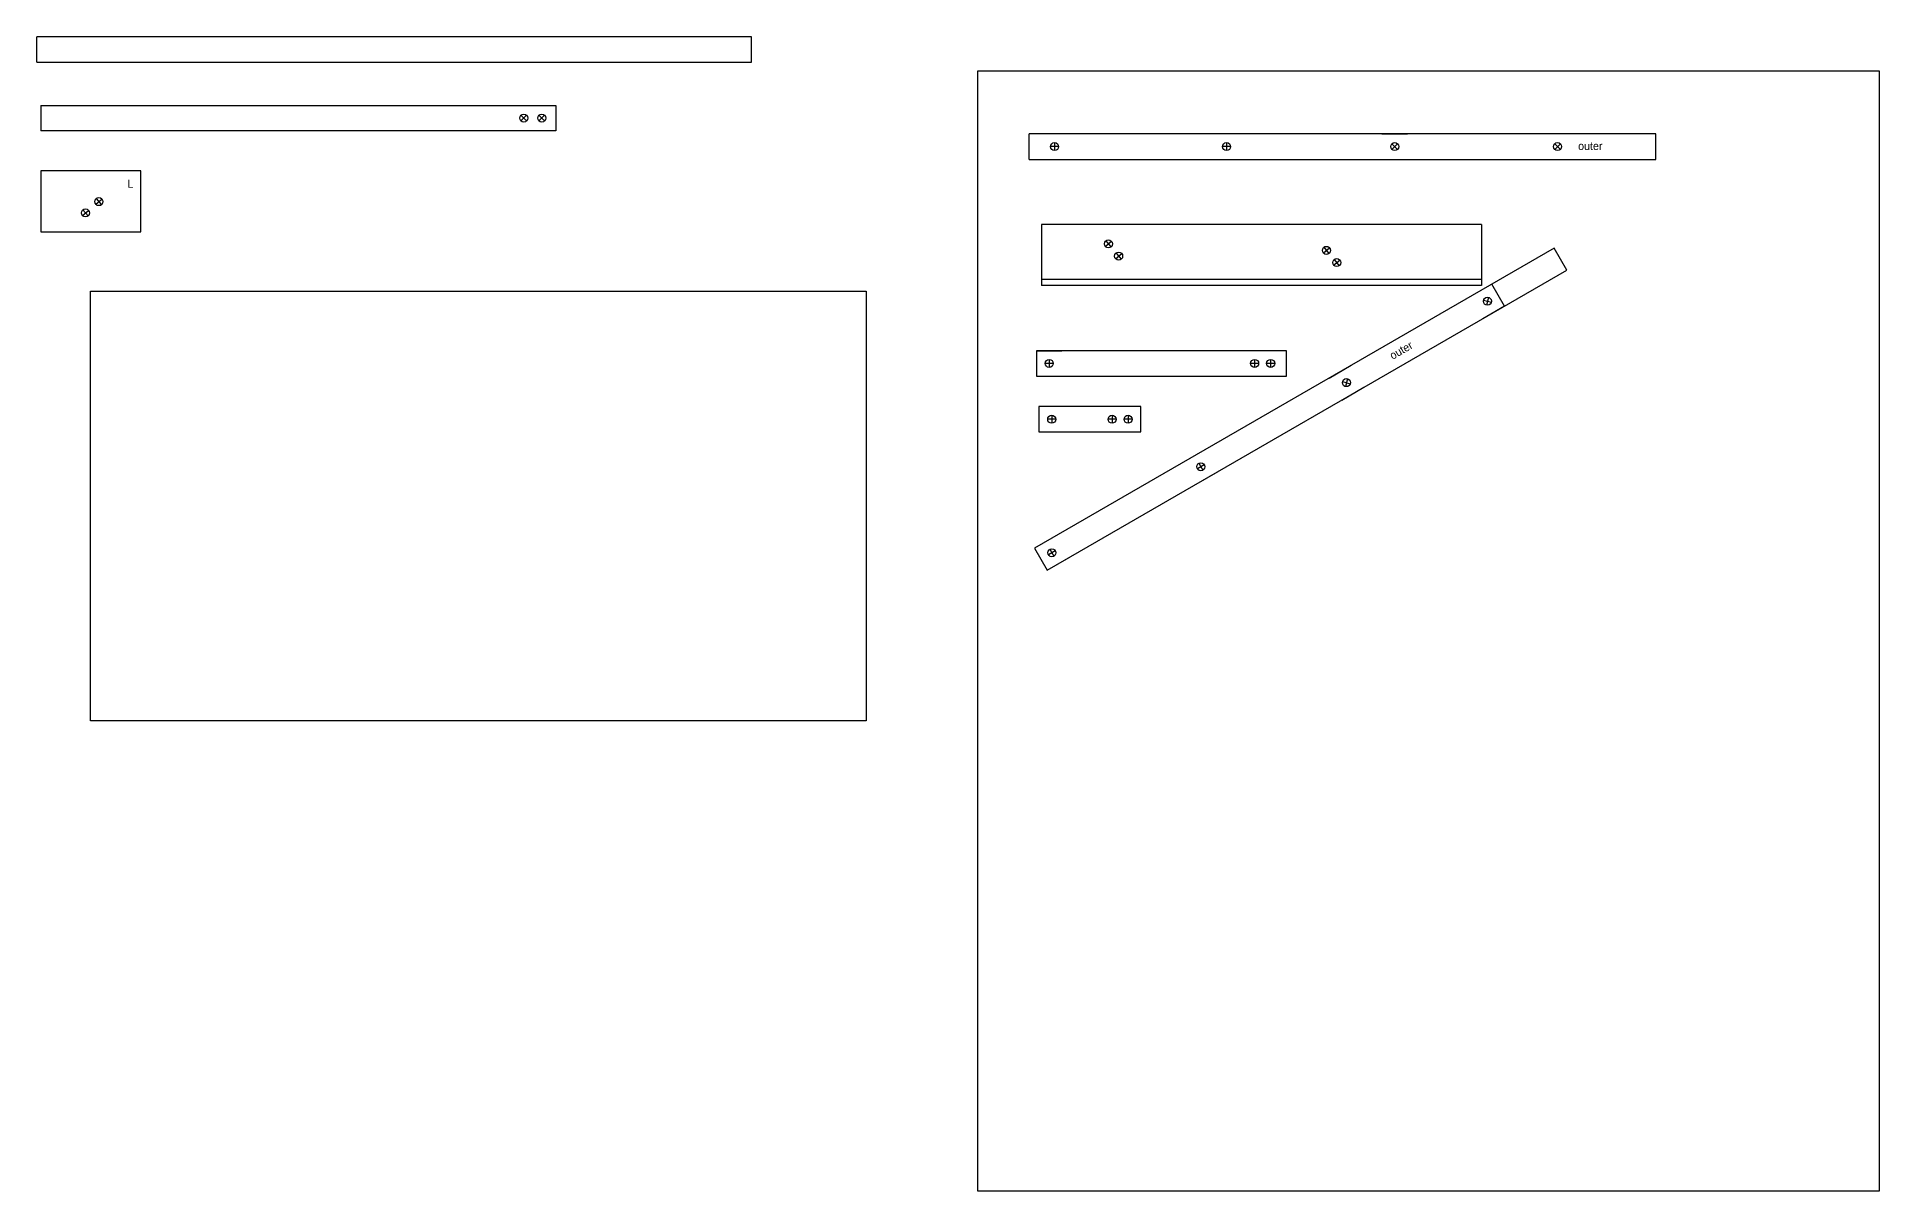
# Model space of a CAD drawing. Header units: millimetres. Extents: x -15418 to 43885, y -27590 to 23052.
# Drawn here: x 19891 to 20812, y -3942 to -3365 of the extents above; entities that cross this region are included whole.
import ezdxf

# ---------------------------------------------------------------- set-up
doc = ezdxf.new("R2010")
doc.units = ezdxf.units.MM
doc.header["$LTSCALE"] = 0.5
doc.layers.add('Layer1', color=1, linetype='Continuous')
doc.layers.add('Layer2', color=2, linetype='Continuous')

msp = doc.modelspace()

# ---------------------------------------------------------------- linework, layer by layer
at = {"layer": 'Layer1', "transparency": 33554661}
for p, q in [((20248.2552, -3365.225), (19890.9284, -3365.225)), ((20248.2552, -3377.925), (20248.2552, -3365.225)), ((19890.9284, -3377.925), (20248.2552, -3377.925)), ((19941.3414, -3377.925), (19954.0414, -3377.925)), ((20027.2915, -3377.925), (20039.9915, -3377.925)), ((19892.9586, -3399.4799), (20150.3586, -3399.4799)), ((19892.9586, -3399.4799), (19892.9586, -3412.1799)), ((20135.7728, -3404.4156), (20132.9444, -3407.2441)), ((20132.9444, -3404.4156), (20135.7728, -3407.2441)), ((20144.7728, -3404.4156), (20141.9444, -3407.2441)), ((20141.9444, -3404.4156), (20144.7728, -3407.2441)), ((20150.3586, -3399.4799), (20150.3586, -3412.1799)), ((20150.3586, -3412.1799), (19892.9586, -3412.1799)), ((20700.2995, -3413.7493), (20387.055, -3413.7493)), ((20387.055, -3426.4493), (20387.055, -3413.7493)), ((20563.3977, -3413.7493), (20576.0977, -3413.7493)), ((20576.0977, -3413.7493), (20576.0977, -3413.7493)), ((20700.2995, -3426.4493), (20700.2995, -3413.7493)), ((20401.6858, -3420.0993), (20397.6858, -3420.0993)), ((20399.6858, -3418.0993), (20399.6858, -3422.0993)), ((20487.6858, -3420.0993), (20483.6858, -3420.0993)), ((20485.6858, -3418.0993), (20485.6858, -3422.0993)), ((20571.1619, -3418.6851), (20568.3335, -3421.5135)), ((20568.3335, -3418.6851), (20571.1619, -3421.5135)), ((20649.7476, -3418.6851), (20652.576, -3421.5135)), ((20652.576, -3418.6851), (20649.7476, -3421.5135)), ((19942.9586, -3432.1308), (19892.9586, -3432.1799)), ((19892.9586, -3432.1799), (19892.9885, -3462.6798)), ((19942.9885, -3462.6308), (19942.9586, -3432.1308)), ((19942.9885, -3462.6308), (19942.9586, -3432.1308)), ((20387.055, -3426.4493), (20700.2995, -3426.4493)), ((20393.3857, -3426.4493), (20406.0857, -3426.4493)), ((20479.3358, -3426.4493), (20492.0358, -3426.4493)), ((20563.3977, -3426.4493), (20576.0977, -3426.4493)), ((20644.8118, -3426.4493), (20657.5118, -3426.4493)), ((19913.7129, -3454.5143), (19916.7746, -3451.9402)), ((19913.9567, -3451.6964), (19916.5308, -3454.7581)), ((19920.4096, -3448.8839), (19923.4713, -3446.3097)), ((19920.6534, -3446.066), (19923.2275, -3449.1277)), ((19892.9885, -3462.6798), (19942.9885, -3462.6308)), ((20613.1171, -3458.9394), (20393.1171, -3458.9394)), ((20393.1171, -3458.9394), (20393.1171, -3489.4394)), ((20613.1171, -3458.9394), (20613.1171, -3489.4394)), ((20649.4841, -3470.7815), (20389.6765, -3620.7815)), ((20425.0828, -3469.99), (20428.147, -3467.4188)), ((20425.3293, -3467.1723), (20427.9004, -3470.2365)), ((20534.0773, -3473.2267), (20537.1414, -3470.6555)), ((20534.3238, -3470.409), (20536.8949, -3473.4732)), ((20655.8341, -3481.78), (20649.4841, -3470.7815)), ((20430.2251, -3476.1183), (20433.2893, -3473.5472)), ((20430.4716, -3473.3007), (20433.0427, -3476.3649)), ((20539.2196, -3479.355), (20542.2837, -3476.7839)), ((20539.4661, -3476.5374), (20542.0372, -3479.6016)), ((20613.1171, -3486.4394), (20393.1171, -3486.4394)), ((20613.1171, -3489.4394), (20393.1171, -3489.4394)), ((20396.0265, -3631.78), (20655.8341, -3481.78)), ((20624.6572, -3499.78), (20618.3072, -3488.7815)), ((20613.8111, -3506.042), (20624.7005, -3499.755)), ((20614.2035, -3496.8501), (20618.0672, -3497.8854)), ((20616.653, -3495.4359), (20615.6177, -3499.2996)), ((20515.6836, -3522.1132), (20390.6837, -3522.1132)), ((20390.6837, -3522.1132), (20390.6837, -3534.8132)), ((20390.6837, -3522.1132), (20403.3837, -3522.1132)), ((20397.0337, -3526.4632), (20397.0337, -3530.4632)), ((20397.0337, -3526.4632), (20397.0337, -3530.4632)), ((20499.7466, -3526.4632), (20499.7466, -3530.4632)), ((20507.7466, -3526.4632), (20507.7466, -3530.4632)), ((20515.6836, -3534.8132), (20515.6836, -3522.1132)), ((20390.6837, -3534.8132), (20515.6836, -3534.8132)), ((20399.0337, -3528.4632), (20395.0337, -3528.4632)), ((20403.3837, -3534.8132), (20403.3837, -3534.8132)), ((20501.7466, -3528.4632), (20497.7466, -3528.4632)), ((20509.7466, -3528.4632), (20505.7466, -3528.4632)), ((20536.9544, -3535.7505), (20547.9529, -3529.4005)), ((20546.1463, -3536.1429), (20545.111, -3540.0066)), ((20547.9529, -3529.4005), (20547.9529, -3529.4005)), ((20543.3044, -3546.7491), (20554.3029, -3540.3991)), ((20543.6968, -3537.5572), (20547.5605, -3538.5924)), ((20442.9216, -3550.0162), (20391.9215, -3550.0162)), ((20391.9215, -3550.0162), (20391.9215, -3562.7162)), ((20398.2715, -3554.3662), (20398.2715, -3558.3662)), ((20428.4446, -3554.3662), (20428.4446, -3558.3662)), ((20436.4446, -3554.3662), (20436.4446, -3558.3662)), ((20442.9216, -3562.7162), (20442.9216, -3550.0162)), ((20391.9215, -3562.7162), (20442.9216, -3562.7162)), ((20391.9215, -3562.7162), (20404.6215, -3562.7162)), ((20400.2715, -3556.3662), (20396.2715, -3556.3662)), ((20430.4446, -3556.3662), (20426.4446, -3556.3662)), ((20438.4446, -3556.3662), (20434.4446, -3556.3662)), ((20470.5047, -3588.78), (20481.5032, -3582.43)), ((20474.561, -3579.1057), (20471.0969, -3581.1057)), ((20471.8289, -3578.3737), (20473.8289, -3581.8378)), ((20389.6765, -3620.7815), (20396.0265, -3631.78)), ((20396.0696, -3631.7551), (20407.0682, -3625.4051)), ((20400.0828, -3622.1057), (20396.6187, -3624.1057)), ((20397.3508, -3621.3737), (20399.3508, -3624.8378))]:
    msp.add_line(p, q, dxfattribs=at)
for points in [[(20361.3416, -3382.2864), (20811.945, -3382.2864), (20811.945, -3942.1921), (20361.3416, -3942.1921)], [(19917.7175, -3492.3343), (20305.5088, -3492.3343), (20305.5088, -3707.1186), (19917.7175, -3707.1186)]]:
    msp.add_lwpolyline(points, close=True, dxfattribs=at)
for centre in [(20134.3586, -3405.8299), (20143.3586, -3405.8299), (20399.6858, -3420.0993), (20485.6858, -3420.0993), (20569.7477, -3420.0993), (20651.1618, -3420.0993), (19915.2437, -3453.2272), (19921.9404, -3447.5968), (20426.6149, -3468.7044), (20535.6093, -3471.9411), (20431.7572, -3474.8328), (20540.7516, -3478.0695), (20616.1353, -3497.3677), (20397.0337, -3528.4632), (20499.7466, -3528.4632), (20507.7466, -3528.4632), (20545.6287, -3538.0748), (20398.2715, -3556.3662), (20428.4446, -3556.3662), (20436.4446, -3556.3662), (20472.8289, -3580.1057), (20398.3508, -3623.1057)]:
    msp.add_circle(centre, 2, dxfattribs=at)
at = {"layer": 'Layer2', "transparency": 33554661}
msp.add_line((19890.9284, -3377.925), (19890.9284, -3365.225), dxfattribs=at)

# ---------------------------------------------------------------- texts
at = {"layer": 'Layer1', "transparency": 33554661, "char_height": 4, "attachment_point": 1}
for s, width, insert in [('outer', 37.363414, (20661.4469, -3417.773)), ('L', 2.630287, (19936.1829, -3436.641))]:
    msp.add_mtext_dynamic_manual_height_columns(s, width=width, gutter_width=20, heights=[0], dxfattribs=dict(at, insert=insert))
at = {"layer": 'Layer1', "transparency": 33554661, "insert": (20566.7035, -3523.221), "char_height": 4, "attachment_point": 1, "rotation": 30}
msp.add_mtext_dynamic_manual_height_columns('outer', width=37.363414, gutter_width=20, heights=[0], dxfattribs=at)

doc.saveas('drawing.dxf')
